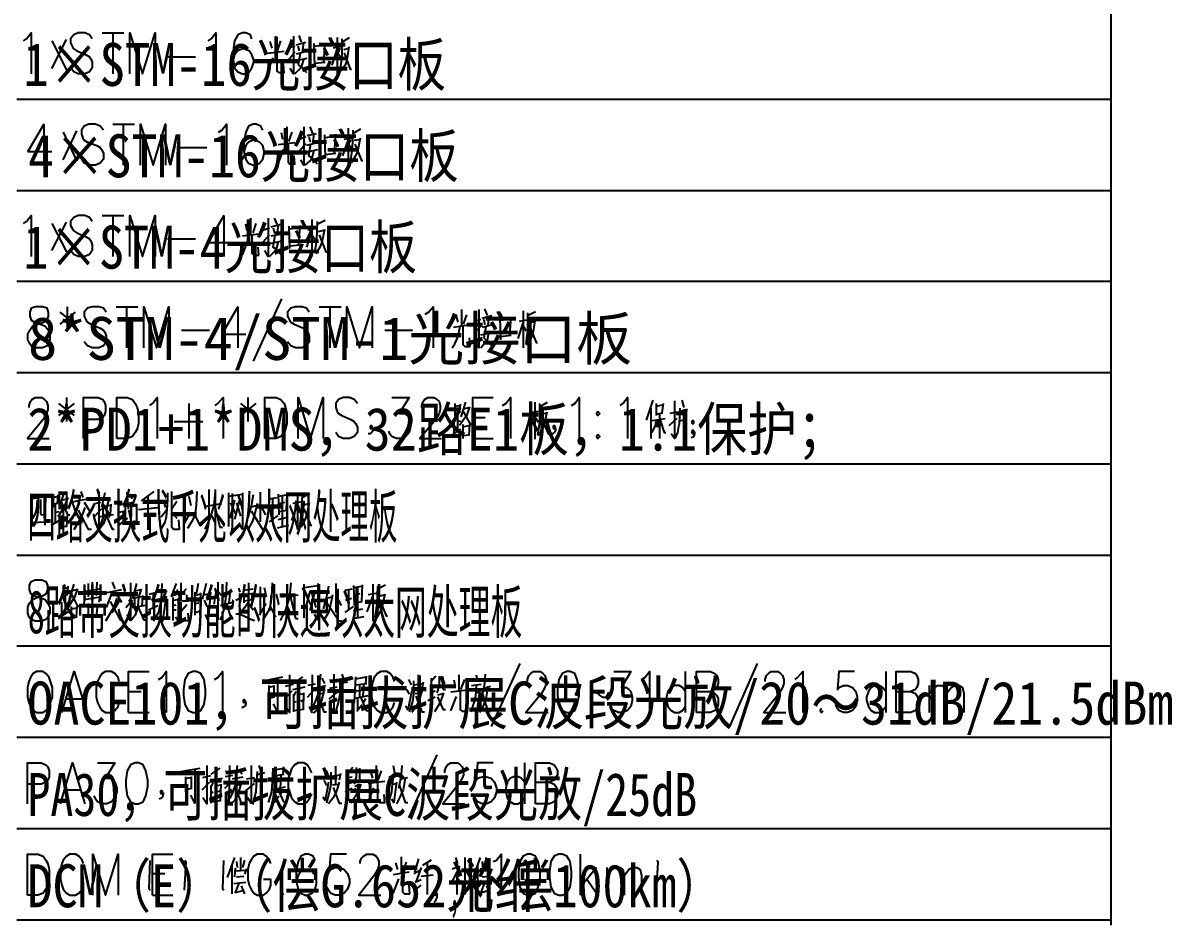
# Model space of a CAD drawing. Header units: metres. Extents: x 17 to 1264, y 17 to 859.
# Drawn here: x 668.8 to 918.8, y 456.9 to 653.2 of the extents above; entities that cross this region are included whole.
import ezdxf

# ---------------------------------------------------------------- set-up
doc = ezdxf.new("R2010")
doc.units = ezdxf.units.M
for name, color, linetype in [('LINES', 7, 'Continuous'), ('POLYLINES', 4, 'Continuous'), ('TEXTS', 3, 'Continuous')]:
    doc.layers.add(name, color=color, linetype=linetype)

msp = doc.modelspace()

# ---------------------------------------------------------------- linework, layer by layer
at = {"layer": 'LINES'}
for p, q in [((905.47, 655.34), (905.47, 635.47)), ((686.01, 651.02), (690.76, 651.02)), ((688.31, 651.02), (688.31, 642.1)), ((723.74, 650.3), (723.74, 646.85)), ((728.78, 650.45), (729.35, 649.01)), ((675.07, 643.25), (678.23, 649.58)), ((675.07, 649.3), (678.23, 642.96)), ((723.02, 647.71), (722.59, 649.15)), ((724.17, 647.14), (724.89, 649.3)), ((727.91, 648.14), (726.47, 647.71)), ((728.2, 648.43), (730.36, 649.01)), ((728.92, 647.14), (728.63, 648.14)), ((729.79, 648.86), (729.5, 646.85)), ((732.09, 648.72), (732.23, 643.68)), ((732.09, 648.14), (734.54, 648.43)), ((732.23, 648.14), (734.54, 648.43)), ((734.25, 644.69), (734.54, 648.72)), ((737.13, 647.71), (735.98, 643.97)), ((737.85, 648), (736.27, 647.71)), ((737.13, 650.02), (737.13, 641.95)), ((738.14, 649.01), (739.87, 650.02)), ((738.57, 647.42), (739.72, 647.71)), ((700.27, 645.84), (706.31, 645.84)), ((725.61, 646.99), (722.01, 646.56)), ((722.01, 642.46), (723.23, 645.62)), ((726.47, 645.12), (727.91, 646.85)), ((727.91, 644.98), (730.65, 645.55)), ((730.51, 646.99), (728.2, 646.42)), ((729.07, 646.56), (728.63, 644.11)), ((729.79, 645.26), (729.35, 643.54)), ((737.13, 646.85), (737.85, 645.84)), ((725.61, 642.24), (725.47, 644.11)), ((729.21, 643.68), (728.63, 644.11)), ((729.21, 643.68), (730.51, 642.38)), ((732.23, 644.4), (734.54, 644.69)), ((667.43, 636.62), (905.47, 636.62)), ((905.47, 635.47), (905.47, 615.6)), ((673.34, 631.15), (673.34, 622.22)), ((688.31, 631.15), (693.07, 631.15)), ((690.62, 631.15), (690.62, 622.22)), ((726.19, 630.58), (726.19, 626.98)), ((731.23, 630.58), (731.8, 629.14)), ((739.58, 630.29), (739.58, 622.08)), ((740.59, 629.14), (742.31, 630.14)), ((677.51, 623.38), (680.54, 629.71)), ((677.51, 629.42), (680.54, 623.09)), ((725.32, 627.84), (725.03, 629.28)), ((726.62, 627.41), (727.34, 629.42)), ((730.36, 628.42), (728.92, 627.84)), ((730.65, 628.7), (732.67, 629.14)), ((731.37, 627.26), (731.08, 628.42)), ((732.09, 628.99), (731.8, 626.98)), ((734.39, 628.85), (734.54, 623.95)), ((734.39, 628.27), (736.84, 628.56)), ((734.54, 628.27), (736.84, 628.56)), ((736.55, 624.82), (736.84, 628.99)), ((739.58, 627.84), (738.28, 624.24)), ((740.3, 628.13), (738.57, 627.84)), ((740.87, 627.7), (742.03, 627.84)), ((702.57, 626.11), (708.76, 626.11)), ((727.91, 627.12), (724.31, 626.69)), ((724.31, 622.58), (725.54, 625.75)), ((728.78, 625.25), (730.36, 626.98)), ((730.22, 625.1), (732.95, 625.68)), ((732.81, 627.12), (730.51, 626.54)), ((731.37, 626.83), (730.94, 624.24)), ((732.09, 625.54), (731.66, 623.66)), ((739.58, 626.98), (740.15, 625.97)), ((727.91, 622.37), (727.77, 624.24)), ((731.66, 623.81), (730.94, 624.24)), ((731.66, 623.81), (732.81, 622.51)), ((734.54, 624.53), (736.84, 624.82)), ((667.43, 616.75), (905.47, 616.75)), ((905.47, 615.6), (905.47, 595.73)), ((686.01, 611.28), (690.76, 611.28)), ((688.31, 611.28), (688.31, 602.35)), ((712.51, 611.28), (712.51, 602.35)), ((718.27, 610.7), (718.27, 607.1)), ((723.45, 610.7), (724.03, 609.41)), ((731.66, 610.42), (731.66, 602.35)), ((732.81, 609.41), (734.54, 610.27)), ((675.07, 603.65), (678.23, 609.84)), ((675.07, 609.55), (678.23, 603.36)), ((717.55, 607.97), (717.26, 609.41)), ((718.84, 607.54), (719.56, 609.55)), ((722.44, 608.54), (721.15, 608.11)), ((722.73, 608.83), (724.89, 609.41)), ((723.59, 607.39), (723.31, 608.54)), ((724.31, 609.12), (724.03, 607.1)), ((726.62, 608.98), (726.76, 604.08)), ((726.62, 608.4), (729.07, 608.69)), ((726.76, 608.4), (729.07, 608.69)), ((728.78, 604.94), (729.07, 609.12)), ((731.66, 607.97), (730.51, 604.37)), ((732.52, 608.4), (730.79, 608.11)), ((733.1, 607.82), (734.25, 608.11)), ((700.27, 606.24), (706.31, 606.24)), ((720.14, 607.25), (716.54, 606.82)), ((716.54, 602.71), (717.76, 605.95)), ((721, 605.52), (722.44, 607.1)), ((722.44, 605.23), (725.18, 605.81)), ((725.03, 607.25), (722.73, 606.82)), ((723.59, 606.96), (723.16, 604.37)), ((724.31, 605.66), (723.88, 603.94)), ((731.66, 607.1), (732.38, 606.1)), ((720.14, 602.64), (719.99, 604.37)), ((723.88, 603.94), (723.16, 604.37)), ((723.88, 603.94), (725.03, 602.64)), ((726.76, 604.66), (729.07, 604.94)), ((667.43, 597.02), (905.47, 597.02)), ((905.47, 595.73), (905.47, 575.86)), ((725.03, 593.14), (718.84, 579.6)), ((676.79, 590.26), (680.11, 587.66)), ((680.11, 590.26), (676.79, 587.66)), ((678.38, 591.41), (678.38, 586.37)), ((689.03, 591.41), (693.79, 591.41)), ((691.34, 591.41), (691.34, 582.48)), ((715.53, 591.41), (715.53, 582.48)), ((733.24, 591.41), (737.99, 591.41)), ((735.55, 591.41), (735.55, 582.48)), ((764.2, 590.83), (764.2, 587.23)), ((769.24, 590.98), (769.82, 589.54)), ((777.59, 590.54), (777.59, 582.48)), ((778.6, 589.54), (780.33, 590.4)), ((763.48, 588.1), (763.05, 589.68)), ((764.63, 587.66), (765.35, 589.68)), ((768.38, 588.67), (766.94, 588.24)), ((768.67, 588.96), (770.83, 589.54)), ((769.39, 587.52), (769.1, 588.67)), ((770.11, 589.39), (769.96, 587.23)), ((772.55, 589.1), (772.7, 584.21)), ((772.55, 588.53), (775, 588.82)), ((772.7, 588.53), (775, 588.82)), ((774.71, 585.22), (775, 589.25)), ((777.59, 588.1), (776.44, 584.5)), ((778.31, 588.53), (776.73, 588.24)), ((778.89, 587.95), (780.19, 588.24)), ((703.29, 586.37), (709.34, 586.37)), ((747.5, 586.37), (753.55, 586.37)), ((766.07, 587.52), (762.47, 586.94)), ((766.94, 585.65), (768.38, 587.23)), ((768.38, 585.36), (771.11, 585.94)), ((770.97, 587.52), (768.67, 586.94)), ((769.53, 587.09), (769.1, 584.64)), ((770.11, 585.79), (769.82, 584.06)), ((772.7, 584.93), (775, 585.22)), ((777.59, 587.23), (778.31, 586.22)), ((766.07, 582.77), (765.93, 584.64)), ((769.67, 584.06), (769.1, 584.64)), ((769.67, 584.06), (770.97, 582.77)), ((667.43, 577.15), (905.47, 577.15)), ((905.47, 575.86), (905.47, 556.13)), ((676.51, 570.38), (679.96, 567.79)), ((679.96, 570.38), (676.51, 567.79)), ((678.23, 571.68), (678.23, 566.5)), ((704.87, 570.38), (704.87, 562.75)), ((716.11, 570.38), (719.42, 567.79)), ((719.42, 570.38), (716.11, 567.79)), ((717.69, 571.68), (717.69, 566.5)), ((762.76, 570.38), (762.76, 567.65)), ((763.91, 570.24), (763.77, 568.51)), ((765.07, 570.67), (764.06, 567.5)), ((780.19, 570.67), (780.19, 562.61)), ((781.19, 569.66), (782.92, 570.67)), ((805.82, 571.1), (804.38, 566.78)), ((806.54, 570.38), (806.54, 567.79)), ((806.54, 569.81), (807.98, 570.1)), ((808.12, 570.38), (807.83, 568.37)), ((812.15, 571.1), (812.59, 569.52)), ((762.76, 569.81), (763.77, 569.95)), ((763.91, 568.51), (762.76, 568.22)), ((763.34, 568.37), (763.34, 564.34)), ((765.21, 567.65), (763.77, 565.63)), ((764.63, 569.23), (765.79, 569.52)), ((765.93, 569.66), (765.21, 567.5)), ((780.19, 568.22), (779.03, 564.62)), ((780.91, 568.66), (779.32, 568.37)), ((781.48, 568.08), (782.78, 568.37)), ((805.39, 569.38), (805.39, 562.75)), ((806.54, 568.08), (807.98, 568.37)), ((807.26, 568.22), (807.26, 562.75)), ((811.15, 568.51), (809.56, 568.22)), ((811.72, 569.38), (811.58, 565.78)), ((813.16, 568.8), (811.72, 568.51)), ((813.16, 569.23), (813.02, 566.93)), ((701.71, 566.5), (707.9, 566.5)), ((744.62, 565.2), (744.47, 565.2)), ((762.62, 563.76), (762.62, 566.93)), ((763.34, 566.5), (764.06, 566.64)), ((764.49, 565.78), (764.49, 562.75)), ((764.49, 565.34), (765.79, 565.63)), ((765.93, 565.78), (765.79, 563.47)), ((766.65, 567.36), (769.39, 567.36)), ((780.19, 567.5), (780.91, 566.35)), ((784.36, 565.2), (784.22, 565.2)), ((808.55, 567.07), (805.67, 566.64)), ((805.67, 564.05), (806.97, 566.78)), ((809.42, 565.63), (811.15, 567.22)), ((811.58, 566.64), (813.16, 566.93)), ((814.46, 566.35), (814.6, 566.35)), ((762.33, 563.62), (764.06, 564.77)), ((765.93, 563.47), (764.49, 563.33)), ((766.65, 562.75), (771.11, 562.75)), ((814.6, 563.04), (814.17, 562.9)), ((814.46, 564.19), (814.6, 564.19)), ((814.75, 563.33), (814.6, 563.04)), ((814.89, 563.76), (814.75, 563.33)), ((814.89, 564.19), (814.89, 563.76)), ((667.43, 557.28), (905.47, 557.28)), ((905.47, 556.13), (905.47, 536.26)), ((670.75, 550.37), (670.75, 543.6)), ((673.77, 550.08), (670.75, 549.65)), ((673.63, 543.89), (673.77, 550.51)), ((675.35, 550.66), (675.35, 547.78)), ((675.35, 549.94), (676.36, 550.22)), ((676.36, 550.51), (676.22, 548.64)), ((677.66, 550.94), (676.65, 547.78)), ((681.4, 551.23), (681.83, 549.94)), ((686.59, 550.94), (685.87, 547.78)), ((691.77, 547.49), (691.48, 551.09)), ((692.06, 550.66), (692.49, 549.65)), ((697.24, 551.23), (694.51, 549.22)), ((695.95, 550.37), (695.95, 542.88)), ((704.01, 550.37), (704.01, 544.46)), ((704.87, 550.22), (705.31, 548.21)), ((710.63, 551.23), (710.35, 548.21)), ((713.51, 550.94), (713.51, 543.6)), ((713.51, 550.22), (716.54, 550.66)), ((720.43, 551.09), (720.43, 544.61)), ((724.31, 550.66), (724.46, 546.19)), ((724.31, 550.22), (726.04, 550.51)), ((725.18, 550.22), (725.18, 543.74)), ((726.19, 550.66), (726.04, 547.2)), ((728.49, 550.94), (728.49, 542.88)), ((729.5, 549.94), (731.23, 550.8)), ((676.36, 548.64), (675.35, 548.5)), ((675.79, 548.64), (675.79, 544.46)), ((677.66, 547.78), (676.36, 545.76)), ((677.23, 549.36), (678.38, 549.65)), ((678.52, 549.94), (677.66, 547.78)), ((679.82, 549.07), (683.56, 549.79)), ((681.11, 548.93), (679.96, 545.9)), ((682.12, 548.93), (683.27, 547.06)), ((684.43, 548.64), (685.72, 548.93)), ((687.88, 548.21), (686.15, 547.92)), ((686.15, 548.06), (686.15, 545.9)), ((686.3, 549.5), (687.59, 549.79)), ((687.59, 549.94), (687.02, 548.06)), ((687.88, 548.5), (687.74, 546.19)), ((689.61, 548.35), (692.92, 548.93)), ((693.93, 547.34), (698.11, 547.78)), ((699.26, 549.36), (699.83, 547.78)), ((702.28, 549.07), (701.13, 547.34)), ((708.62, 548.06), (712.07, 548.64)), ((710.49, 548.35), (711.64, 543.46)), ((714.81, 549.36), (713.8, 545.47)), ((713.95, 548.78), (714.95, 546.48)), ((715.96, 549.65), (714.81, 545.18)), ((715.24, 548.78), (716.11, 545.9)), ((718.41, 547.92), (719.56, 548.21)), ((720.57, 548.06), (721.58, 546.19)), ((722.44, 549.65), (724.03, 549.94)), ((722.59, 547.49), (723.88, 547.78)), ((723.16, 545.18), (723.16, 549.79)), ((724.6, 548.64), (725.75, 548.93)), ((728.49, 548.5), (727.19, 544.9)), ((729.21, 548.93), (727.48, 548.64)), ((728.49, 547.63), (729.07, 546.62)), ((729.79, 548.35), (730.94, 548.64)), ((675.21, 544.03), (675.21, 547.06)), ((675.79, 546.77), (676.65, 546.91)), ((677.08, 546.05), (677.08, 543.02)), ((677.08, 545.62), (678.38, 545.76)), ((678.38, 546.05), (678.23, 543.6)), ((685.87, 547.49), (684.28, 545.76)), ((688.46, 546.19), (685.58, 545.76)), ((689.61, 543.89), (691.63, 545.47)), ((689.75, 546.77), (691.19, 547.06)), ((690.62, 546.91), (690.62, 544.75)), ((698.83, 545.76), (700.12, 547.34)), ((701.13, 546.77), (702.28, 545.47)), ((703.87, 544.18), (705.31, 546.77)), ((710.63, 544.46), (709.91, 546.05)), ((722.44, 544.61), (724.31, 546.05)), ((724.31, 545.18), (726.33, 545.62)), ((724.46, 546.91), (726.19, 547.2)), ((670.75, 544.46), (673.63, 544.61)), ((674.92, 543.89), (676.65, 544.9)), ((678.38, 543.6), (677.08, 543.46)), ((711.64, 543.46), (712.22, 543.46)), ((718.7, 544.75), (717.69, 542.88)), ((724.17, 543.31), (726.62, 543.89)), ((667.43, 537.41), (905.47, 537.41)), ((905.47, 536.26), (905.47, 516.38)), ((677.51, 530.78), (677.51, 528.05)), ((677.51, 530.06), (678.52, 530.35)), ((678.52, 530.64), (678.38, 528.77)), ((679.82, 531.07), (678.81, 527.9)), ((680.68, 530.06), (679.82, 527.9)), ((682.12, 529.49), (685.43, 530.06)), ((682.99, 531.22), (682.99, 528.34)), ((683.85, 531.5), (683.85, 528.34)), ((684.86, 531.5), (684.71, 528.62)), ((688.17, 531.5), (688.75, 530.06)), ((693.5, 531.22), (692.63, 527.9)), ((694.51, 530.06), (693.93, 528.19)), ((702.14, 531.22), (701.13, 528.62)), ((704.3, 530.06), (703.15, 528.77)), ((706.89, 531.22), (706.46, 528.91)), ((708.62, 531.22), (707.75, 527.76)), ((711.21, 531.5), (711.21, 523.3)), ((715.67, 530.21), (715.96, 529.34)), ((716.68, 529.78), (718.84, 530.06)), ((717.83, 531.36), (717.83, 524.3)), ((720.43, 530.5), (720.43, 524.59)), ((721.29, 530.35), (721.72, 528.34)), ((727.05, 531.36), (726.76, 528.34)), ((729.93, 531.07), (729.93, 523.73)), ((729.93, 530.35), (732.95, 530.78)), ((736.84, 531.22), (736.84, 524.88)), ((738.86, 529.78), (740.44, 530.06)), ((740.73, 530.78), (740.87, 526.46)), ((740.73, 530.35), (742.46, 530.64)), ((741.59, 530.35), (741.59, 523.87)), ((742.6, 530.93), (742.46, 527.33)), ((744.91, 531.07), (744.91, 523.01)), ((745.91, 530.06), (747.64, 530.93)), ((678.52, 528.77), (677.51, 528.62)), ((677.95, 528.77), (677.95, 524.59)), ((679.82, 528.05), (678.52, 525.89)), ((679.24, 529.63), (680.54, 529.92)), ((682.27, 528.34), (681.98, 526.46)), ((682.12, 527.76), (685.58, 528.34)), ((683.85, 527.76), (683.85, 522.86)), ((685.58, 528.62), (685.29, 527.18)), ((686.73, 529.2), (690.33, 529.92)), ((688.03, 529.06), (686.87, 526.03)), ((689.03, 529.06), (690.19, 527.18)), ((692.63, 527.62), (691.19, 525.89)), ((691.34, 528.77), (692.63, 529.06)), ((694.79, 528.34), (693.07, 528.05)), ((693.07, 528.34), (693.07, 526.03)), ((693.21, 529.63), (694.51, 529.92)), ((694.79, 528.62), (694.65, 526.32)), ((696.23, 528.91), (697.96, 529.34)), ((697.1, 529.06), (697.1, 525.89)), ((697.96, 527.76), (699.83, 528.19)), ((700.99, 528.48), (702.57, 529.06)), ((701.42, 528.19), (701.42, 523.15)), ((701.42, 527.62), (702.57, 527.76)), ((702.28, 529.92), (702.71, 528.62)), ((706.17, 529.34), (706.17, 524.3)), ((707.47, 528.91), (706.31, 528.62)), ((707.32, 524.3), (707.47, 529.2)), ((708.04, 528.77), (709.48, 529.06)), ((708.19, 527.62), (708.76, 526.18)), ((710.78, 529.34), (710.35, 526.75)), ((711.93, 528.62), (711.21, 529.49)), ((713.95, 529.34), (712.22, 529.06)), ((713.66, 527.04), (713.95, 529.63)), ((715.1, 527.62), (716.25, 528.19)), ((716.83, 528.77), (718.55, 529.06)), ((716.83, 529.06), (716.83, 527.04)), ((716.83, 527.47), (718.7, 527.76)), ((718.55, 527.76), (718.7, 529.2)), ((725.03, 528.34), (728.63, 528.77)), ((726.91, 528.62), (728.06, 523.58)), ((731.23, 529.49), (730.22, 525.6)), ((730.36, 528.91), (731.37, 526.61)), ((732.38, 529.78), (731.23, 525.31)), ((731.66, 528.91), (732.52, 526.03)), ((734.83, 528.05), (735.98, 528.34)), ((736.99, 528.34), (737.99, 526.46)), ((739, 527.62), (740.3, 528.05)), ((739.72, 525.46), (739.72, 529.92)), ((741.02, 528.77), (742.17, 529.06)), ((744.91, 528.62), (743.61, 525.02)), ((745.63, 529.06), (743.9, 528.77)), ((744.91, 527.76), (745.48, 526.75)), ((746.2, 528.48), (747.35, 528.77)), ((676.94, 524.02), (678.81, 525.17)), ((677.23, 524.16), (677.23, 527.18)), ((677.95, 526.9), (678.81, 527.04)), ((679.24, 526.18), (679.24, 523.15)), ((679.24, 525.74), (680.54, 525.89)), ((680.54, 526.18), (680.39, 523.87)), ((682.99, 526.9), (682.99, 523.87)), ((682.99, 526.03), (684.86, 526.46)), ((695.37, 526.46), (692.49, 525.89)), ((696.09, 525.46), (698.11, 526.46)), ((701.42, 526.46), (702.14, 526.61)), ((701.42, 525.46), (702.14, 525.46)), ((704.44, 526.61), (703.15, 525.02)), ((706.17, 526.9), (707.03, 527.04)), ((706.17, 524.88), (707.18, 525.17)), ((711.79, 526.46), (714.38, 527.18)), ((716.97, 525.89), (716.25, 525.02)), ((716.97, 525.89), (717.69, 527.04)), ((717.98, 526.75), (718.84, 525.46)), ((720.28, 524.3), (721.72, 526.9)), ((727.05, 524.59), (726.33, 526.18)), ((738.86, 524.88), (740.73, 526.18)), ((740.73, 525.31), (742.75, 525.74)), ((740.87, 527.04), (742.6, 527.33)), ((680.54, 523.87), (679.24, 523.58)), ((709.05, 523.15), (708.47, 524.45)), ((728.06, 523.58), (728.63, 523.58)), ((735.26, 524.88), (734.11, 523.01)), ((740.59, 523.58), (743.03, 524.02)), ((667.43, 517.68), (905.47, 517.68)), ((905.47, 516.38), (905.47, 496.51)), ((776.87, 513.79), (770.68, 500.11)), ((828.57, 513.79), (822.52, 500.11)), ((721.15, 510.05), (725.32, 510.91)), ((729.64, 510.91), (727.63, 509.47)), ((728.78, 510.34), (728.78, 503.71)), ((733.82, 510.62), (734.39, 509.47)), ((738.14, 511.49), (738.57, 510.19)), ((741.16, 510.48), (743.47, 510.91)), ((743.47, 511.06), (743.32, 509.47)), ((752.68, 510.34), (753.26, 509.18)), ((753.83, 507.74), (753.83, 510.05)), ((754.84, 507.46), (754.84, 511.34)), ((758.59, 511.06), (757.58, 509.9)), ((757.58, 510.62), (757.58, 503.71)), ((759.31, 510.48), (760.17, 510.62)), ((760.17, 510.91), (760.17, 508.61)), ((762.91, 508.75), (762.62, 510.19)), ((763.63, 511.34), (763.63, 507.89)), ((764.06, 508.18), (764.92, 510.34)), ((767.37, 511.34), (767.66, 509.9)), ((812.87, 512.06), (812.87, 503.14)), ((856.51, 512.06), (856.51, 503.14)), ((691.77, 507.74), (694.51, 507.74)), ((722.3, 509.04), (722.3, 505.73)), ((723.45, 508.9), (722.3, 508.61)), ((723.45, 506.59), (723.45, 509.04)), ((725.75, 506.16), (727.34, 507.89)), ((725.9, 508.9), (727.63, 509.33)), ((727.48, 508.18), (730.22, 508.75)), ((727.63, 506.59), (728.2, 507.74)), ((732.09, 508.03), (730.65, 506.45)), ((732.38, 509.33), (730.79, 509.04)), ((732.38, 508.46), (734.68, 509.04)), ((735.4, 506.02), (737.13, 507.6)), ((735.55, 508.46), (737.13, 508.75)), ((739.43, 509.76), (737.71, 509.47)), ((741.16, 509.18), (743.61, 509.47)), ((741.31, 507.89), (743.47, 508.18)), ((742.03, 509.33), (742.03, 506.45)), ((742.89, 509.33), (742.75, 506.59)), ((752.25, 508.18), (752.83, 507.17)), ((753.83, 509.18), (755.85, 509.47)), ((755.85, 509.76), (755.56, 508.32)), ((757.58, 508.75), (758.44, 509.04)), ((757.58, 507.6), (758.44, 507.89)), ((765.5, 508.03), (761.9, 507.6)), ((766.36, 509.04), (768.52, 509.33)), ((767.23, 507.46), (768.09, 507.6)), ((769.1, 508.46), (770.54, 508.9)), ((769.96, 508.75), (769.53, 506.16)), ((796.17, 507.6), (795.88, 506.88)), ((866.01, 503.14), (866.01, 509.04)), ((678.23, 506.16), (681.69, 506.16)), ((716.97, 505.58), (716.83, 505.58)), ((722.3, 506.3), (723.59, 506.59)), ((727.63, 507.17), (727.63, 503.28)), ((727.63, 505.44), (728.2, 505.58)), ((729.07, 507.17), (729.93, 507.31)), ((729.79, 505.87), (729.21, 505.58)), ((729.79, 503.71), (729.93, 507.46)), ((732.95, 507.17), (734.25, 507.46)), ((741.16, 506.3), (743.9, 506.88)), ((741.59, 506.3), (741.59, 503.71)), ((742.31, 506.45), (743.47, 503.57)), ((743.32, 506.16), (742.75, 505.15)), ((754.12, 507.31), (755.56, 507.46)), ((756.86, 505.73), (758.44, 506.59)), ((759.02, 507.02), (760.31, 507.31)), ((761.9, 503.5), (763.12, 506.66)), ((765.5, 503.28), (765.35, 505.15)), ((769.53, 506.16), (768.95, 504.58)), ((792.28, 506.45), (792.57, 507.17)), ((795.02, 506.45), (794.15, 507.02)), ((795.31, 506.45), (795.02, 506.45)), ((795.59, 506.45), (795.31, 506.45)), ((795.88, 506.88), (795.59, 506.45)), ((691.77, 503.14), (696.23, 503.14)), ((727.63, 503.57), (729.79, 503.86)), ((741.45, 503.42), (742.6, 504.86)), ((743.47, 503.57), (744.33, 503.57)), ((768.95, 504.58), (768.09, 503.14)), ((667.43, 497.81), (905.47, 497.81)), ((905.47, 496.51), (905.47, 476.64)), ((758.87, 493.92), (752.68, 480.24)), ((703.15, 490.32), (707.32, 491.04)), ((711.64, 491.04), (709.63, 489.74)), ((710.78, 490.46), (710.63, 483.98)), ((715.82, 490.75), (716.39, 489.74)), ((720.14, 491.62), (720.57, 490.32)), ((723.16, 490.61), (725.47, 491.04)), ((725.47, 491.33), (725.32, 489.74)), ((734.68, 490.61), (735.26, 489.31)), ((735.83, 487.87), (735.83, 490.18)), ((736.84, 487.58), (736.84, 491.47)), ((740.59, 491.18), (739.58, 490.03)), ((739.58, 490.75), (739.58, 483.84)), ((741.31, 490.61), (742.03, 490.75)), ((742.03, 491.04), (742.03, 488.74)), ((744.91, 488.88), (744.47, 490.32)), ((745.63, 491.62), (745.63, 488.02)), ((746.06, 488.45), (746.78, 490.46)), ((749.37, 491.62), (749.66, 490.03)), ((777.88, 492.19), (777.88, 483.26)), ((704.15, 489.17), (704.15, 485.86)), ((705.45, 489.02), (704.15, 488.74)), ((705.45, 486.72), (705.45, 489.17)), ((707.75, 486.29), (709.34, 488.02)), ((707.9, 489.02), (709.63, 489.46)), ((709.48, 488.45), (712.22, 488.88)), ((709.63, 486.86), (710.2, 487.87)), ((711.79, 483.84), (711.93, 487.58)), ((714.09, 488.16), (712.65, 486.58)), ((714.38, 489.46), (712.79, 489.17)), ((714.38, 488.74), (716.68, 489.17)), ((714.95, 487.3), (716.25, 487.58)), ((717.26, 486.14), (719.13, 487.73)), ((717.4, 488.74), (719.13, 489.02)), ((721.43, 490.03), (719.71, 489.6)), ((723.16, 489.31), (725.61, 489.74)), ((723.31, 488.02), (725.47, 488.45)), ((723.88, 489.46), (723.88, 486.58)), ((724.89, 489.46), (724.75, 486.72)), ((734.25, 488.45), (734.83, 487.3)), ((735.83, 489.31), (737.71, 489.6)), ((736.12, 487.44), (737.42, 487.58)), ((737.85, 489.89), (737.56, 488.45)), ((739.58, 489.02), (740.44, 489.17)), ((739.58, 487.73), (740.44, 488.02)), ((747.5, 488.16), (743.9, 487.73)), ((748.36, 489.17), (750.52, 489.46)), ((749.23, 487.58), (750.09, 487.73)), ((750.95, 488.74), (752.54, 489.02)), ((751.96, 488.88), (751.53, 486.29)), ((677.95, 486.29), (681.26, 486.29)), ((698.97, 485.86), (698.83, 485.86)), ((704.15, 486.43), (705.59, 486.72)), ((709.63, 487.3), (709.63, 483.41)), ((709.63, 485.57), (710.2, 485.86)), ((711.07, 487.3), (711.93, 487.44)), ((711.79, 486), (711.07, 485.86)), ((723.16, 486.43), (725.9, 487.01)), ((723.59, 486.43), (723.59, 483.84)), ((724.17, 486.58), (725.47, 483.7)), ((725.32, 486.29), (724.75, 485.28)), ((738.86, 485.86), (740.44, 486.72)), ((741.02, 487.15), (742.17, 487.44)), ((743.9, 483.62), (745.12, 486.79)), ((747.5, 483.41), (747.35, 485.28)), ((751.53, 486.29), (750.81, 484.7)), ((709.63, 483.7), (711.79, 483.98)), ((723.45, 483.55), (724.46, 484.99)), ((725.47, 483.7), (726.19, 483.7)), ((750.81, 484.7), (750.09, 483.26)), ((667.43, 477.94), (905.47, 477.94)), ((905.47, 476.64), (905.47, 456.91)), ((714.81, 471.6), (713.23, 467.28)), ((715.24, 470.74), (715.39, 469.44)), ((716.11, 471.6), (716.11, 468.86)), ((716.97, 471.02), (716.54, 469.44)), ((750.38, 469.01), (749.95, 470.45)), ((751.1, 471.74), (751.1, 468.14)), ((751.53, 468.58), (752.25, 470.59)), ((754.84, 471.31), (753.98, 468.43)), ((757.58, 471.02), (755.71, 469.87)), ((756.71, 470.45), (756.71, 463.54)), ((762.91, 471.6), (763.34, 470.3)), ((764.92, 471.6), (764.92, 463.54)), ((768.23, 471.6), (766.65, 467.28)), ((768.67, 470.74), (768.81, 469.44)), ((769.53, 471.6), (769.53, 468.86)), ((770.39, 471.02), (769.96, 469.44)), ((790.12, 463.39), (790.12, 472.32)), ((696.95, 468.14), (699.69, 468.14)), ((714.23, 469.87), (714.23, 463.68)), ((714.95, 469.3), (714.81, 467.42)), ((714.95, 468.72), (717.26, 468.86)), ((715.24, 467.42), (716.83, 467.57)), ((717.4, 469.15), (716.97, 468)), ((752.83, 468.43), (749.37, 467.86)), ((753.83, 468.14), (755.13, 468.86)), ((755.42, 469.44), (754.27, 466.27)), ((755.42, 467.57), (758.01, 467.86)), ((762.19, 469.15), (763.77, 469.73)), ((763.19, 468.29), (763.19, 463.54)), ((765.21, 468.72), (766.07, 467.14)), ((767.66, 469.87), (767.66, 463.68)), ((768.38, 469.3), (768.23, 467.42)), ((768.38, 468.72), (770.68, 468.86)), ((768.67, 467.42), (770.25, 467.57)), ((770.83, 469.15), (770.39, 468)), ((793.58, 469.44), (790.12, 465.12)), ((795.88, 463.39), (795.88, 469.44)), ((714.67, 465.98), (717.26, 466.27)), ((716.25, 465.41), (716.97, 463.68)), ((749.37, 463.75), (750.59, 466.99)), ((752.97, 463.68), (752.83, 465.55)), ((753.83, 464.26), (755.42, 465.55)), ((754.12, 466.27), (755.42, 466.85)), ((768.09, 465.98), (770.68, 466.27)), ((769.67, 465.41), (770.39, 463.68)), ((791.56, 466.85), (793.87, 463.39)), ((696.95, 463.39), (701.42, 463.39)), ((667.43, 458.06), (905.47, 458.06))]:
    msp.add_line(p, q, dxfattribs=at)
at = {"layer": 'POLYLINES'}
for points in [[(668.87, 649.3), (669.59, 649.73), (670.6, 651.02), (670.6, 642.1)], [(683.85, 649.73), (683.27, 650.59), (682.27, 651.02), (680.83, 651.02), (679.82, 650.59), (679.1, 649.73), (679.1, 648.86), (679.53, 648), (679.82, 647.57), (680.54, 647.14), (682.55, 646.27), (683.27, 645.84), (683.56, 645.41), (683.85, 644.69), (683.85, 643.39), (683.27, 642.53), (682.27, 642.1), (680.83, 642.1), (679.82, 642.53), (679.1, 643.39)], [(692.06, 642.1), (692.06, 651.02), (694.79, 642.1), (697.53, 651.02), (697.53, 642.1)], [(709.05, 649.3), (709.77, 649.73), (710.78, 651.02), (710.78, 642.1)], [(718.55, 649.73), (718.27, 650.59), (717.26, 651.02), (716.54, 651.02), (715.53, 650.59), (714.81, 649.3), (714.52, 647.14), (714.52, 645.12), (714.81, 643.39), (715.53, 642.53), (716.54, 642.1), (716.83, 642.1), (717.98, 642.53), (718.55, 643.39), (718.99, 644.69), (718.99, 645.12), (718.55, 646.27), (717.98, 647.14), (716.83, 647.57), (716.54, 647.57), (715.53, 647.14), (714.81, 646.27), (714.52, 645.12)], [(727.63, 650.3), (727.63, 642.1), (726.91, 643.25)], [(738.14, 649.73), (738.14, 645.7), (737.71, 642.82)], [(739.72, 648), (739.29, 645.12), (738.86, 643.97), (737.85, 642.67)], [(724.03, 646.85), (724.03, 642.67), (724.46, 642.38), (725.61, 642.38)], [(738.71, 646.7), (740.01, 643.1), (740.3, 643.1)], [(727.91, 642.1), (728.78, 642.96), (729.35, 643.54)], [(673.34, 631.15), (669.88, 625.25), (675.07, 625.25)], [(686.3, 629.86), (685.58, 630.72), (684.57, 631.15), (683.13, 631.15), (682.12, 630.72), (681.55, 629.86), (681.55, 628.99), (681.83, 628.13), (682.12, 627.7), (682.84, 627.26), (684.86, 626.54), (685.58, 626.11), (685.87, 625.68), (686.3, 624.82), (686.3, 623.52), (685.58, 622.66), (684.57, 622.22), (683.13, 622.22), (682.12, 622.66), (681.55, 623.52)], [(694.36, 622.22), (694.36, 631.15), (697.1, 622.22), (699.83, 631.15), (699.83, 622.22)], [(711.35, 629.42), (712.07, 629.86), (713.08, 631.15), (713.08, 622.22)], [(721, 629.86), (720.57, 630.72), (719.56, 631.15), (718.84, 631.15), (717.83, 630.72), (717.26, 629.42), (716.83, 627.26), (716.83, 625.25), (717.26, 623.52), (717.83, 622.66), (718.84, 622.22), (719.27, 622.22), (720.28, 622.66), (721, 623.52), (721.29, 624.82), (721.29, 625.25), (721, 626.54), (720.28, 627.26), (719.27, 627.7), (718.84, 627.7), (717.83, 627.26), (717.26, 626.54), (716.83, 625.25)], [(729.93, 630.58), (729.93, 622.22), (729.21, 623.38)], [(740.59, 629.86), (740.44, 625.82), (740.01, 622.94)], [(742.17, 628.13), (741.59, 625.25), (741.16, 624.24), (740.3, 622.8)], [(726.47, 627.12), (726.47, 622.94), (726.76, 622.51), (727.91, 622.51)], [(741.02, 626.83), (742.46, 623.23), (742.75, 623.23)], [(730.22, 622.22), (731.23, 623.09), (731.66, 623.66)], [(668.87, 609.55), (669.59, 609.98), (670.6, 611.28), (670.6, 602.35)], [(683.85, 609.98), (683.27, 610.85), (682.27, 611.28), (680.83, 611.28), (679.82, 610.85), (679.1, 609.98), (679.1, 609.12), (679.53, 608.4), (679.82, 607.97), (680.54, 607.54), (682.55, 606.67), (683.27, 606.24), (683.56, 605.81), (683.85, 604.94), (683.85, 603.65), (683.27, 602.78), (682.27, 602.35), (680.83, 602.35), (679.82, 602.78), (679.1, 603.65)], [(692.06, 602.35), (692.06, 611.28), (694.79, 602.35), (697.53, 611.28), (697.53, 602.35)], [(712.51, 611.28), (709.05, 605.38), (714.23, 605.38)], [(722.15, 610.7), (722.15, 602.35), (721.43, 603.65)], [(732.81, 609.98), (732.67, 605.95), (732.23, 603.07)], [(734.39, 608.26), (733.82, 605.52), (733.39, 604.37), (732.52, 602.93)], [(718.55, 607.25), (718.55, 603.07), (718.99, 602.64), (720.14, 602.64)], [(733.24, 607.1), (734.68, 603.36), (734.97, 603.36)], [(722.44, 602.35), (723.45, 603.36), (723.88, 603.94)], [(671.61, 591.41), (670.6, 591.12), (670.31, 590.26), (670.31, 589.39), (670.6, 588.53), (671.32, 588.1), (672.62, 587.66), (673.63, 587.23), (674.35, 586.37), (674.63, 585.5), (674.63, 584.21), (674.35, 583.34), (674.06, 582.91), (673.05, 582.48), (671.61, 582.48), (670.6, 582.91), (670.31, 583.34), (669.88, 584.21), (669.88, 585.5), (670.31, 586.37), (670.89, 587.23), (671.9, 587.66), (673.34, 588.1), (674.06, 588.53), (674.35, 589.39), (674.35, 590.26), (674.06, 591.12), (673.05, 591.41), (671.61, 591.41)], [(686.87, 590.26), (686.3, 591.12), (685.29, 591.41), (683.85, 591.41), (682.84, 591.12), (682.12, 590.26), (682.12, 589.39), (682.55, 588.53), (682.84, 588.1), (683.56, 587.66), (685.58, 586.8), (686.3, 586.37), (686.59, 585.94), (686.87, 585.07), (686.87, 583.78), (686.3, 582.91), (685.29, 582.48), (683.85, 582.48), (682.84, 582.91), (682.12, 583.78)], [(695.08, 582.48), (695.08, 591.41), (697.82, 582.48), (700.55, 591.41), (700.55, 582.48)], [(715.53, 591.41), (712.07, 585.5), (717.26, 585.5)], [(731.08, 590.26), (730.51, 591.12), (729.5, 591.41), (728.06, 591.41), (727.05, 591.12), (726.33, 590.26), (726.33, 589.39), (726.76, 588.53), (727.05, 588.1), (727.77, 587.66), (729.79, 586.8), (730.51, 586.37), (730.79, 585.94), (731.08, 585.07), (731.08, 583.78), (730.51, 582.91), (729.5, 582.48), (728.06, 582.48), (727.05, 582.91), (726.33, 583.78)], [(739.29, 582.48), (739.29, 591.41), (742.03, 582.48), (744.76, 591.41), (744.76, 582.48)], [(756.28, 589.82), (757, 590.26), (758.01, 591.41), (758.01, 582.48)], [(767.95, 590.83), (767.95, 582.48), (767.37, 583.78)], [(778.6, 590.11), (778.6, 586.22), (778.17, 583.34)], [(780.19, 588.38), (779.75, 585.65), (779.32, 584.5), (778.31, 583.06)], [(762.19, 582.48), (762.76, 583.34), (763.48, 584.93), (763.91, 587.23)], [(764.49, 587.38), (764.49, 583.2), (764.92, 582.77), (766.07, 582.77)], [(779.03, 587.23), (780.47, 583.63), (780.76, 583.63)], [(768.38, 582.48), (769.24, 583.49), (769.82, 584.06)], [(670.17, 569.52), (670.17, 569.95), (670.46, 570.82), (670.75, 571.25), (671.47, 571.68), (672.91, 571.68), (673.48, 571.25), (673.91, 570.82), (674.2, 569.95), (674.2, 569.09), (673.91, 568.22), (673.19, 566.93), (669.74, 562.75), (674.49, 562.75)], [(681.98, 562.75), (681.98, 571.68), (685.15, 571.68), (686.15, 571.25), (686.44, 570.82), (686.73, 569.95), (686.73, 568.66), (686.44, 567.79), (686.15, 567.36), (685.15, 566.93), (681.98, 566.93)], [(689.18, 562.75), (689.18, 571.68), (691.48, 571.68), (692.63, 571.25), (693.21, 570.38), (693.64, 569.52), (693.93, 568.22), (693.93, 566.06), (693.64, 564.77), (693.21, 564.05), (692.63, 563.18), (691.48, 562.75), (689.18, 562.75)], [(696.38, 569.95), (696.95, 570.38), (697.96, 571.68), (697.96, 562.75)], [(710.63, 569.95), (711.21, 570.38), (712.36, 571.68), (712.36, 562.75)], [(721.43, 562.75), (721.43, 571.68), (723.88, 571.68), (724.89, 571.25), (725.61, 570.38), (725.9, 569.52), (726.19, 568.22), (726.19, 566.06), (725.9, 564.77), (725.61, 564.05), (724.89, 563.18), (723.88, 562.75), (721.43, 562.75)], [(728.63, 562.75), (728.63, 571.68), (731.37, 562.75), (734.11, 571.68), (734.11, 562.75)], [(741.59, 570.38), (740.87, 571.25), (739.87, 571.68), (738.43, 571.68), (737.42, 571.25), (736.84, 570.38), (736.84, 569.52), (737.13, 568.66), (737.42, 568.22), (738.14, 567.79), (740.15, 566.93), (740.87, 566.5), (741.16, 566.06), (741.59, 565.2), (741.59, 564.05), (740.87, 563.18), (739.87, 562.75), (738.43, 562.75), (737.42, 563.18), (736.84, 564.05)], [(749.08, 571.68), (752.83, 571.68), (750.67, 568.22), (751.82, 568.22), (752.39, 567.79), (752.83, 567.36), (753.11, 566.06), (753.11, 565.2), (752.83, 564.05), (752.11, 563.18), (751.1, 562.75), (750.09, 562.75), (749.08, 563.18), (748.65, 563.62), (748.36, 564.34)], [(755.56, 569.52), (755.56, 569.95), (755.85, 570.82), (756.14, 571.25), (756.86, 571.68), (758.15, 571.68), (758.87, 571.25), (759.31, 570.82), (759.59, 569.95), (759.59, 569.09), (759.31, 568.22), (758.59, 566.93), (755.13, 562.75), (759.88, 562.75)], [(766.65, 562.75), (766.65, 571.68), (771.11, 571.68)], [(773.13, 569.95), (773.85, 570.38), (774.86, 571.68), (774.86, 562.75)], [(781.19, 570.38), (781.19, 566.35), (780.76, 563.47)], [(788.11, 569.95), (788.83, 570.38), (789.83, 571.68), (789.83, 562.75)], [(798.76, 569.95), (799.34, 570.38), (800.35, 571.68), (800.35, 562.75)], [(810.57, 570.96), (810.57, 562.75), (809.85, 563.76)], [(764.49, 568.8), (766.07, 565.92), (766.51, 565.92)], [(782.78, 568.51), (782.2, 565.78), (781.77, 564.62), (780.91, 563.33)], [(793.87, 568.66), (793.58, 568.22), (793.87, 567.79), (794.3, 568.22), (793.87, 568.66)], [(744.91, 565.06), (744.91, 564.62), (744.76, 564.19), (744.33, 563.76), (743.9, 563.76)], [(744.85, 565.21), (744.56, 565.59), (744.26, 565.21)], [(744.26, 565.21), (744.56, 564.84), (744.85, 565.21)], [(744.78, 565.21), (744.56, 565.49), (744.33, 565.21)], [(744.33, 565.21), (744.56, 564.93), (744.78, 565.21)], [(744.7, 565.21), (744.56, 565.4), (744.41, 565.21)], [(744.41, 565.21), (744.56, 565.03), (744.7, 565.21)], [(781.63, 567.36), (783.07, 563.76), (783.35, 563.76)], [(784.65, 565.06), (784.65, 564.62), (784.51, 564.19), (784.07, 563.76), (783.79, 563.76)], [(784.65, 565.21), (784.35, 565.59), (784.06, 565.21)], [(784.06, 565.21), (784.35, 564.84), (784.65, 565.21)], [(784.58, 565.21), (784.35, 565.49), (784.13, 565.21)], [(784.13, 565.21), (784.35, 564.93), (784.58, 565.21)], [(784.5, 565.21), (784.35, 565.4), (784.21, 565.21)], [(784.21, 565.21), (784.35, 565.03), (784.5, 565.21)], [(807.4, 566.78), (808.27, 564.05), (808.7, 564.05)], [(810.71, 562.75), (811.29, 564.05), (811.58, 565.78)], [(814.85, 566.33), (814.55, 566.7), (814.26, 566.33)], [(814.26, 566.33), (814.55, 565.96), (814.85, 566.33)], [(814.78, 566.33), (814.55, 566.61), (814.33, 566.33)], [(814.33, 566.33), (814.55, 566.05), (814.78, 566.33)], [(814.7, 566.33), (814.55, 566.51), (814.41, 566.33)], [(814.41, 566.33), (814.55, 566.14), (814.7, 566.33)], [(793.87, 563.62), (793.58, 563.18), (793.87, 562.75), (794.3, 563.18), (793.87, 563.62)], [(814.85, 564.19), (814.55, 564.56), (814.26, 564.19)], [(814.26, 564.19), (814.55, 563.82), (814.85, 564.19)], [(814.78, 564.19), (814.55, 564.47), (814.33, 564.19)], [(814.33, 564.19), (814.55, 563.91), (814.78, 564.19)], [(814.7, 564.19), (814.55, 564.38), (814.41, 564.19)], [(814.41, 564.19), (814.55, 564), (814.7, 564.19)], [(685.29, 551.23), (685.29, 543.02), (684.57, 544.32)], [(700.27, 550.94), (700.27, 549.36), (700.12, 547.34), (699.98, 545.76), (699.69, 544.46), (698.68, 542.88)], [(701.13, 551.23), (701.13, 543.6), (701.56, 543.02), (702.86, 543.02), (702.71, 545.04)], [(706.6, 551.23), (706.46, 548.21), (706.17, 546.05), (707.32, 543.74)], [(716.54, 550.94), (716.54, 543.02), (715.82, 544.32)], [(718.84, 550.51), (718.41, 548.06), (717.69, 545.62)], [(729.5, 550.51), (729.35, 546.48), (728.92, 543.6)], [(671.9, 549.36), (671.75, 547.49), (671.47, 546.48), (670.89, 545.33)], [(672.62, 549.5), (672.62, 546.48), (672.76, 546.19), (673.63, 546.34)], [(677.08, 548.93), (678.52, 546.19), (678.95, 546.19)], [(682.27, 547.78), (681.55, 545.76), (679.82, 542.88)], [(687.02, 548.06), (686.87, 546.05), (686.3, 544.18), (685.43, 543.02)], [(710.35, 548.21), (709.48, 545.33), (708.33, 543.02)], [(719.71, 548.64), (719.27, 546.48), (718.7, 544.75)], [(731.08, 548.78), (730.51, 546.05), (730.07, 544.9), (729.21, 543.46)], [(680.83, 547.2), (682.99, 543.02), (683.71, 543.02)], [(686.87, 546.05), (688.17, 543.02), (688.6, 543.02)], [(691.77, 547.34), (692.35, 544.61), (693.07, 543.02), (693.07, 544.9)], [(706.17, 546.05), (705.45, 544.61), (704.59, 543.17)], [(718.41, 547.06), (721, 542.88), (721.87, 543.02)], [(729.93, 547.49), (731.37, 543.89), (731.66, 543.89)], [(671.47, 531.94), (670.46, 531.5), (670.17, 530.78), (670.17, 529.92), (670.46, 529.06), (671.18, 528.62), (672.47, 528.19), (673.63, 527.76), (674.2, 526.9), (674.63, 526.03), (674.63, 524.74), (674.2, 523.87), (673.91, 523.44), (672.91, 523.01), (671.47, 523.01), (670.46, 523.44), (670.17, 523.87), (669.88, 524.74), (669.88, 526.03), (670.17, 526.9), (670.89, 527.76), (671.9, 528.19), (673.19, 528.62), (673.91, 529.06), (674.2, 529.92), (674.2, 530.78), (673.91, 531.5), (672.91, 531.94), (671.47, 531.94)], [(692.2, 531.36), (692.2, 523.15), (691.48, 524.45)], [(698.97, 531.22), (698.83, 527.76), (698.25, 524.88), (697.1, 523.01)], [(703.15, 531.36), (703.15, 527.76), (703.43, 527.47), (704.59, 527.47), (704.44, 528.77)], [(713.08, 531.5), (712.94, 528.48), (712.65, 526.18), (712.07, 524.02), (711.64, 523.3)], [(723.02, 531.36), (722.87, 528.34), (722.59, 526.18), (723.74, 523.87)], [(732.95, 531.22), (732.95, 523.3), (732.23, 524.45)], [(735.26, 530.64), (734.83, 528.34), (734.11, 525.74)], [(745.91, 530.64), (745.77, 526.75), (745.34, 523.87)], [(679.24, 529.06), (680.68, 526.32), (681.11, 526.32)], [(689.18, 528.05), (688.46, 525.89), (686.73, 523.01)], [(693.93, 528.19), (693.79, 526.18), (693.21, 524.3), (692.35, 523.15)], [(699.98, 528.48), (699.11, 523.01), (698.68, 524.59)], [(702.57, 528.05), (702.57, 523.01), (701.99, 523.87)], [(709.05, 523.15), (709.34, 525.74), (709.63, 529.34)], [(716.25, 528.34), (715.82, 526.46), (715.96, 525.6), (715.82, 524.59)], [(726.76, 528.34), (725.9, 525.46), (724.75, 523.15)], [(736.12, 528.77), (735.69, 526.61), (735.26, 524.88)], [(747.5, 528.91), (746.92, 526.18), (746.49, 525.02), (745.63, 523.58)], [(746.35, 527.76), (747.79, 524.16), (748.07, 524.16)], [(685, 526.75), (684.71, 523.87), (684.28, 524.3)], [(687.74, 527.33), (689.9, 523.3), (690.62, 523.3)], [(693.79, 526.18), (695.08, 523.3), (695.51, 523.3)], [(703.15, 527.18), (703.15, 523.44), (703.43, 523.15), (704.87, 523.15), (704.73, 524.74)], [(713.08, 526.75), (714.09, 523.58), (714.52, 523.58)], [(722.59, 526.18), (722.01, 524.88), (721, 523.3)], [(734.83, 527.18), (737.56, 523.01), (738.28, 523.15)], [(715.1, 524.59), (715.82, 524.59), (716.83, 524.16), (718.99, 523.15), (719.27, 523.3)], [(671.75, 512.06), (671.03, 511.63), (670.46, 510.77), (670.03, 509.9), (669.74, 508.61), (669.74, 506.59), (670.03, 505.3), (670.46, 504.43), (671.03, 503.57), (671.75, 503.14), (673.19, 503.14), (673.77, 503.57), (674.49, 504.43), (674.78, 505.3), (675.21, 506.59), (675.21, 508.61), (674.78, 509.9), (674.49, 510.77), (673.77, 511.63), (673.19, 512.06), (671.75, 512.06)], [(677.23, 503.14), (679.96, 512.06), (682.7, 503.14)], [(689.75, 509.9), (689.47, 510.77), (688.75, 511.63), (688.03, 512.06), (686.73, 512.06), (686.01, 511.63), (685.43, 510.77), (685, 509.9), (684.71, 508.61), (684.71, 506.59), (685, 505.3), (685.43, 504.43), (686.01, 503.57), (686.73, 503.14), (688.03, 503.14), (688.75, 503.57), (689.47, 504.43), (689.75, 505.3)], [(691.77, 503.14), (691.77, 512.06), (696.23, 512.06)], [(698.25, 510.34), (698.97, 510.77), (699.98, 512.06), (699.98, 503.14)], [(705.74, 512.06), (704.73, 511.63), (704.01, 510.34), (703.72, 508.18), (703.72, 506.88), (704.01, 504.86), (704.73, 503.57), (705.74, 503.14), (706.46, 503.14), (707.47, 503.57), (708.19, 504.86), (708.47, 506.88), (708.47, 508.18), (708.19, 510.34), (707.47, 511.63), (706.46, 512.06), (705.74, 512.06)], [(710.49, 510.34), (711.21, 510.77), (712.22, 512.06), (712.22, 503.14)], [(724.17, 510.62), (724.17, 503.28), (723.31, 505.01)], [(726.76, 511.34), (726.76, 503.14), (725.9, 504.43)], [(731.08, 504.43), (731.66, 503.14), (731.8, 511.34)], [(733.53, 511.49), (732.95, 507.17), (732.38, 505.58), (731.8, 504.29)], [(736.41, 511.49), (736.41, 503.28), (735.69, 504.29)], [(737.71, 510.05), (737.71, 507.31), (737.42, 505.58), (736.7, 502.99)], [(741.16, 510.91), (741.02, 507.89), (740.87, 505.58), (740.3, 503.42)], [(749.66, 509.9), (749.37, 510.77), (748.65, 511.63), (747.93, 512.06), (746.63, 512.06), (745.91, 511.63), (745.19, 510.77), (744.91, 509.9), (744.62, 508.61), (744.62, 506.59), (744.91, 505.3), (745.19, 504.43), (745.91, 503.57), (746.63, 503.14), (747.93, 503.14), (748.65, 503.57), (749.37, 504.43), (749.66, 505.3)], [(759.31, 511.06), (759.31, 509.04), (758.87, 507.46)], [(769.39, 511.49), (769.24, 509.47), (768.95, 507.89), (768.52, 506.45)], [(778.6, 509.9), (778.6, 510.34), (778.89, 511.2), (779.32, 511.63), (779.9, 512.06), (781.34, 512.06), (781.91, 511.63), (782.35, 511.2), (782.63, 510.34), (782.63, 509.47), (782.35, 508.61), (781.63, 507.31), (778.17, 503.14), (783.07, 503.14)], [(787.1, 512.06), (786.09, 511.63), (785.37, 510.34), (785.08, 508.18), (785.08, 506.88), (785.37, 504.86), (786.09, 503.57), (787.1, 503.14), (787.82, 503.14), (788.83, 503.57), (789.4, 504.86), (789.83, 506.88), (789.83, 508.18), (789.4, 510.34), (788.83, 511.63), (787.82, 512.06), (787.1, 512.06)], [(797.32, 512.06), (801.07, 512.06), (799.05, 508.61), (800.06, 508.61), (800.63, 508.18), (801.07, 507.74), (801.35, 506.59), (801.35, 505.73), (801.07, 504.43), (800.35, 503.57), (799.34, 503.14), (798.33, 503.14), (797.32, 503.57), (796.89, 504), (796.6, 504.86)], [(803.37, 510.34), (804.09, 510.77), (805.1, 512.06), (805.1, 503.14)], [(815.32, 503.14), (815.32, 512.06), (818.35, 512.06), (819.35, 511.63), (819.79, 511.2), (820.07, 510.34), (820.07, 509.47), (819.79, 508.61), (819.35, 508.18), (818.35, 507.74)], [(830.3, 509.9), (830.3, 510.34), (830.59, 511.2), (831.02, 511.63), (831.59, 512.06), (833.03, 512.06), (833.61, 511.63), (834.04, 511.2), (834.33, 510.34), (834.33, 509.47), (834.04, 508.61), (833.32, 507.31), (830.01, 503.14), (834.76, 503.14)], [(836.78, 510.34), (837.35, 510.77), (838.51, 512.06), (838.51, 503.14)], [(849.74, 512.06), (846.28, 512.06), (845.99, 508.18), (846.28, 508.61), (847.29, 509.04), (848.3, 509.04), (849.31, 508.61), (850.03, 507.74), (850.31, 506.59), (850.31, 505.73), (850.03, 504.43), (849.31, 503.57), (848.3, 503.14), (847.29, 503.14), (846.28, 503.57), (845.99, 504), (845.56, 504.86)], [(858.81, 503.14), (858.81, 512.06), (861.98, 512.06), (862.99, 511.63), (863.27, 511.2), (863.56, 510.34), (863.56, 509.47), (863.27, 508.61), (862.99, 508.18), (861.98, 507.74)], [(734.25, 507.74), (733.53, 505.01), (732.81, 503.71), (731.95, 502.99)], [(753.4, 507.89), (752.54, 503.71), (752.11, 504.58)], [(753.83, 507.74), (753.55, 505.58), (752.83, 503.28)], [(755.56, 507.89), (754.99, 505.87), (754.27, 504.29), (753.4, 503.14)], [(760.17, 508.46), (760.31, 508.18), (760.75, 508.18)], [(763.91, 508.03), (763.91, 503.71), (764.35, 503.42), (765.5, 503.42)], [(767.37, 509.18), (767.23, 506.74), (766.94, 505.58), (766.22, 503.28)], [(768.09, 507.89), (767.8, 505.58), (767.51, 503.42), (767.08, 504.14)], [(792.57, 507.17), (792.86, 507.6), (793.15, 507.74), (793.43, 507.6), (794.15, 507.02)], [(812.87, 507.74), (812.3, 508.61), (811.58, 509.04), (810.57, 509.04), (809.85, 508.61), (809.13, 507.74), (808.84, 506.59), (808.84, 505.73), (809.13, 504.43), (809.85, 503.57), (810.57, 503.14), (811.58, 503.14), (812.3, 503.57), (812.87, 504.43)], [(815.32, 507.74), (818.35, 507.74), (819.35, 507.31), (819.79, 506.88), (820.07, 506.16), (820.07, 504.86), (819.79, 504), (819.35, 503.57), (818.35, 503.14), (815.32, 503.14)], [(856.51, 507.74), (855.79, 508.61), (855.07, 509.04), (854.06, 509.04), (853.34, 508.61), (852.76, 507.74), (852.33, 506.59), (852.33, 505.73), (852.76, 504.43), (853.34, 503.57), (854.06, 503.14), (855.07, 503.14), (855.79, 503.57), (856.51, 504.43)], [(858.81, 507.74), (861.98, 507.74), (862.99, 507.31), (863.27, 506.88), (863.56, 506.16), (863.56, 504.86), (863.27, 504), (862.99, 503.57), (861.98, 503.14), (858.81, 503.14)], [(866.01, 507.31), (867.02, 508.61), (867.74, 509.04), (868.75, 509.04), (869.47, 508.61), (869.75, 507.31), (869.75, 503.14)], [(869.75, 507.31), (870.76, 508.61), (871.48, 509.04), (872.49, 509.04), (873.21, 508.61), (873.5, 507.31), (873.5, 503.14)], [(717.26, 505.58), (717.26, 505.01), (717.11, 504.58), (716.68, 504.29), (716.39, 504.14)], [(717.25, 505.64), (716.95, 506.01), (716.66, 505.64)], [(716.66, 505.64), (716.95, 505.26), (717.25, 505.64)], [(717.18, 505.64), (716.95, 505.91), (716.73, 505.64)], [(716.73, 505.64), (716.95, 505.36), (717.18, 505.64)], [(717.1, 505.64), (716.95, 505.82), (716.81, 505.64)], [(716.81, 505.64), (716.95, 505.45), (717.1, 505.64)], [(733.1, 506.45), (734.25, 503.28), (734.83, 503.28)], [(754.27, 506.74), (755.56, 503.28), (756.14, 503.28)], [(760.31, 507.46), (759.59, 505.3), (758.3, 503.28)], [(760.75, 503.71), (760.31, 503.71), (759.02, 506.59)], [(768.81, 507.17), (769.96, 503.42), (770.54, 503.42)], [(842.54, 504), (842.25, 503.57), (842.54, 503.14), (842.83, 503.57)], [(669.74, 483.26), (669.74, 492.19), (672.76, 492.19), (673.77, 491.76), (674.2, 491.33), (674.49, 490.46), (674.49, 489.17), (674.2, 488.45), (673.77, 488.02), (672.76, 487.58), (669.74, 487.58)], [(676.94, 483.26), (679.53, 492.19), (682.27, 483.26)], [(685, 492.19), (688.75, 492.19), (686.73, 488.88), (687.74, 488.88), (688.46, 488.45), (688.75, 488.02), (689.18, 486.72), (689.18, 485.86), (688.75, 484.56), (688.03, 483.7), (687.02, 483.26), (686.01, 483.26), (685, 483.7), (684.71, 484.13), (684.28, 484.99)], [(693.21, 492.19), (692.2, 491.76), (691.48, 490.46), (691.19, 488.45), (691.19, 487.15), (691.48, 484.99), (692.2, 483.7), (693.21, 483.26), (693.93, 483.26), (694.94, 483.7), (695.51, 484.99), (695.95, 487.15), (695.95, 488.45), (695.51, 490.46), (694.94, 491.76), (693.93, 492.19), (693.21, 492.19)], [(706.17, 490.75), (706.17, 483.41), (705.31, 485.14)], [(708.76, 491.62), (708.76, 483.26), (707.9, 484.56)], [(712.94, 484.56), (713.66, 483.26), (713.8, 491.62)], [(715.39, 491.62), (714.95, 487.44), (714.38, 485.71), (713.8, 484.42)], [(718.41, 491.62), (718.41, 483.41), (717.69, 484.56)], [(719.71, 490.32), (719.56, 487.44), (719.42, 485.86), (718.7, 483.12)], [(723.16, 491.04), (723.02, 488.02), (722.87, 485.86), (722.15, 483.55)], [(731.66, 490.03), (731.23, 490.9), (730.65, 491.76), (729.93, 492.19), (728.63, 492.19), (727.91, 491.76), (727.19, 490.9), (726.91, 490.03), (726.47, 488.88), (726.47, 486.72), (726.91, 485.42), (727.19, 484.56), (727.91, 483.7), (728.63, 483.26), (729.93, 483.26), (730.65, 483.7), (731.23, 484.56), (731.66, 485.42)], [(741.31, 491.18), (741.31, 489.17), (740.87, 487.58)], [(751.24, 491.62), (751.1, 489.74), (750.81, 488.02), (750.52, 486.58)], [(760.6, 490.03), (760.6, 490.46), (760.89, 491.33), (761.18, 491.76), (761.9, 492.19), (763.34, 492.19), (763.91, 491.76), (764.35, 491.33), (764.63, 490.46), (764.63, 489.6), (764.35, 488.88), (763.63, 487.58), (760.17, 483.26), (764.92, 483.26)], [(771.11, 492.19), (767.66, 492.19), (767.37, 488.45), (767.66, 488.88), (768.67, 489.17), (769.67, 489.17), (770.68, 488.88), (771.4, 488.02), (771.83, 486.72), (771.83, 485.86), (771.4, 484.56), (770.68, 483.7), (769.67, 483.26), (768.67, 483.26), (767.66, 483.7), (767.37, 484.13), (766.94, 484.99)], [(780.33, 483.26), (780.33, 492.19), (783.35, 492.19), (784.36, 491.76), (784.65, 491.33), (785.08, 490.46), (785.08, 489.6), (784.65, 488.88), (784.36, 488.45), (783.35, 488.02)], [(716.25, 487.87), (715.53, 485.28), (714.81, 483.98), (713.95, 483.12)], [(735.26, 488.02), (734.54, 483.98), (734.11, 484.7)], [(735.83, 487.87), (735.4, 485.71), (734.83, 483.41)], [(737.56, 488.02), (736.99, 486), (736.27, 484.56), (735.26, 483.26)], [(742.31, 487.58), (741.59, 485.57), (740.15, 483.41)], [(742.03, 488.74), (742.31, 488.45), (742.75, 488.45)], [(745.91, 488.16), (745.91, 483.98), (746.35, 483.55), (747.5, 483.55)], [(749.37, 489.31), (749.08, 486.86), (748.94, 485.86), (748.22, 483.41)], [(750.09, 488.02), (749.8, 485.86), (749.51, 483.55), (749.08, 484.27)], [(777.88, 488.02), (777.16, 488.88), (776.59, 489.17), (775.58, 489.17), (774.86, 488.88), (774.14, 488.02), (773.85, 486.72), (773.85, 485.86), (774.14, 484.56), (774.86, 483.7), (775.58, 483.26), (776.59, 483.26), (777.16, 483.7), (777.88, 484.56)], [(780.33, 488.02), (783.35, 488.02), (784.36, 487.58), (784.65, 487.15), (785.08, 486.29), (785.08, 484.99), (784.65, 484.13), (784.36, 483.7), (783.35, 483.26), (780.33, 483.26)], [(699.26, 485.71), (699.26, 485.28), (699.11, 484.7), (698.68, 484.42), (698.39, 484.27)], [(699.22, 485.79), (698.93, 486.17), (698.63, 485.79)], [(698.63, 485.79), (698.93, 485.42), (699.22, 485.79)], [(699.15, 485.79), (698.93, 486.07), (698.7, 485.79)], [(698.7, 485.79), (698.93, 485.52), (699.15, 485.79)], [(699.07, 485.79), (698.93, 485.98), (698.78, 485.79)], [(698.78, 485.79), (698.93, 485.61), (699.07, 485.79)], [(715.1, 486.58), (716.25, 483.41), (716.83, 483.41)], [(736.27, 486.86), (737.56, 483.41), (738.14, 483.41)], [(742.75, 483.84), (742.31, 483.84), (741.02, 486.72)], [(750.67, 487.44), (751.96, 483.55), (752.54, 483.55)], [(669.74, 463.39), (669.74, 472.32), (672.04, 472.32), (673.19, 471.89), (673.77, 471.02), (674.2, 470.3), (674.49, 469.01), (674.49, 466.85), (674.2, 465.55), (673.77, 464.69), (673.19, 463.82), (672.04, 463.39), (669.74, 463.39)], [(681.98, 470.3), (681.69, 471.02), (680.97, 471.89), (680.25, 472.32), (678.95, 472.32), (678.23, 471.89), (677.51, 471.02), (677.23, 470.3), (676.94, 469.01), (676.94, 466.85), (677.23, 465.55), (677.51, 464.69), (678.23, 463.82), (678.95, 463.39), (680.25, 463.39), (680.97, 463.82), (681.69, 464.69), (681.98, 465.55)], [(683.99, 463.39), (683.99, 472.32), (686.73, 463.39), (689.47, 472.32), (689.47, 463.39)], [(696.42, 470.97), (696.2, 464.82), (696.49, 464.46)], [(696.95, 463.39), (696.95, 472.32), (701.42, 472.32)], [(703.92, 464.46), (704.28, 470.61), (704, 470.97)], [(712.4, 470.97), (712.19, 464.82), (712.48, 464.46)], [(722.73, 470.3), (722.44, 471.02), (721.72, 471.89), (721.15, 472.32), (719.71, 472.32), (718.99, 471.89), (718.41, 471.02), (717.98, 470.3), (717.69, 469.01), (717.69, 466.85), (717.98, 465.55), (718.41, 464.69), (718.99, 463.82), (719.71, 463.39), (721.15, 463.39), (721.72, 463.82), (722.44, 464.69), (722.73, 465.55), (722.73, 466.85), (721.15, 466.85)], [(732.38, 471.02), (731.95, 471.89), (730.94, 472.32), (730.22, 472.32), (729.21, 471.89), (728.63, 470.74), (728.2, 468.58), (728.2, 466.42), (728.63, 464.69), (729.21, 463.82), (730.22, 463.39), (730.65, 463.39), (731.66, 463.82), (732.38, 464.69), (732.67, 465.98), (732.67, 466.42), (732.38, 467.71), (731.66, 468.58), (730.65, 469.01), (730.22, 469.01), (729.21, 468.58), (728.63, 467.71), (728.2, 466.42)], [(739.15, 472.32), (735.69, 472.32), (735.4, 468.58), (735.69, 469.01), (736.7, 469.44), (737.71, 469.44), (738.71, 469.01), (739.43, 468.14), (739.87, 466.85), (739.87, 465.98), (739.43, 464.69), (738.71, 463.82), (737.71, 463.39), (736.7, 463.39), (735.69, 463.82), (735.4, 464.26), (734.97, 465.12)], [(742.17, 470.3), (742.17, 470.74), (742.46, 471.46), (742.89, 471.89), (743.61, 472.32), (744.91, 472.32), (745.63, 471.89), (745.91, 471.46), (746.2, 470.74), (746.2, 469.87), (745.91, 469.01), (745.19, 467.71), (741.88, 463.39), (746.63, 463.39)], [(771.11, 470.74), (771.83, 471.02), (772.84, 472.32), (772.84, 463.39)], [(778.6, 472.32), (777.59, 471.89), (776.87, 470.74), (776.59, 468.58), (776.59, 467.28), (776.87, 465.12), (777.59, 463.82), (778.6, 463.39), (779.32, 463.39), (780.33, 463.82), (780.91, 465.12), (781.34, 467.28), (781.34, 468.58), (780.91, 470.74), (780.33, 471.89), (779.32, 472.32), (778.6, 472.32)], [(785.37, 472.32), (784.36, 471.89), (783.64, 470.74), (783.35, 468.58), (783.35, 467.28), (783.64, 465.12), (784.36, 463.82), (785.37, 463.39), (786.09, 463.39), (787.1, 463.82), (787.82, 465.12), (788.11, 467.28), (788.11, 468.58), (787.82, 470.74), (787.1, 471.89), (786.09, 472.32), (785.37, 472.32)], [(806.65, 464.46), (807.01, 470.61), (806.72, 470.97)], [(751.39, 468.29), (751.39, 464.11), (751.82, 463.68), (752.97, 463.68)], [(763.77, 469.73), (762.91, 467.86), (761.9, 465.98)], [(764.06, 468.72), (763.19, 467.28), (763.91, 466.42)], [(795.88, 467.71), (796.89, 469.01), (797.61, 469.44), (798.62, 469.44), (799.34, 469.01), (799.63, 467.71), (799.63, 463.39)], [(799.63, 467.71), (800.63, 469.01), (801.35, 469.44), (802.36, 469.44), (803.08, 469.01), (803.37, 467.71), (803.37, 463.39)], [(715.82, 466.13), (714.95, 463.97), (716.68, 464.4)], [(769.24, 466.13), (768.38, 463.97), (770.11, 464.4)], [(725.18, 464.26), (724.89, 463.82), (725.18, 463.39), (725.47, 463.82)], [(758.87, 463.82), (758.44, 463.39), (758.15, 463.82), (758.44, 464.26), (758.87, 463.82), (758.87, 462.96), (758.44, 462.1), (758.15, 461.81)]]:
    msp.add_lwpolyline(points, dxfattribs=at)

# ---------------------------------------------------------------- texts
at = {"layer": 'TEXTS'}
for s, width, p in [('1×STM-16光接口板', 0.867852, (668.87, 639.48)), ('4×STM-16光接口板', 0.884199, (669.88, 619.6)), ('1×STM-4光接口板', 0.860056, (668.87, 599.73)), ('2*PD1+1*DMS，32路E1板，1:1保护；', 0.892661, (669.74, 560.13)), ('四路交换式千兆以太网处理板', 0.509028, (669.74, 541.12)), ('8路带交换功能的快速以太网处理板', 0.569514, (669.88, 520.39)), ('OACE101，可插拔扩展C波段光放/20～31dB/21.5dBm', 0.889664, (669.74, 500.52)), ('PA30，可插拔扩展C波段光放/25dB', 0.786268, (669.74, 480.64)), ('DCM（E）（偿G.652光纤', 0.860389, (669.74, 460.77)), ('补偿100km）', 0.843023, (763.63, 460.77)), (',', 0.389534, (761.47, 460.77))]:
    msp.add_text(s, height=9.36, dxfattribs=dict(at, width=width)).set_placement(p)
msp.add_text('8*STM-4/STM-1光接口板', height=9.36, dxfattribs=at).set_placement((669.88, 579.86))

doc.saveas('drawing.dxf')
